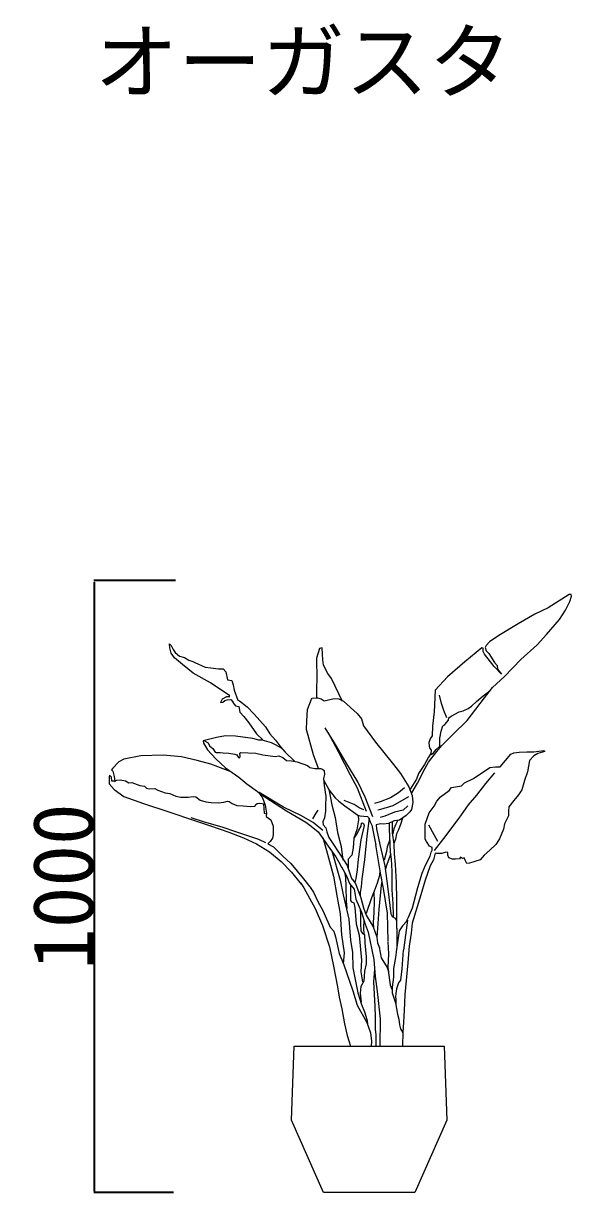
# Model space of a CAD drawing. Header units: millimetres. Extents: x -63086 to 144078, y -129912 to 13382.
# Drawn here: x 53540 to 54435, y -39850 to -37940 of the extents above; entities that cross this region are included whole.
import ezdxf

# ---------------------------------------------------------------- set-up
doc = ezdxf.new("R2010")
doc.units = ezdxf.units.MM
doc.layers.get('0').update_dxf_attribs({"lineweight": 0})
doc.layers.add('観葉植物', color=92, linetype='Continuous', lineweight=9)
doc.styles.get("Standard").update_dxf_attribs({"font": 'MS Mincho.ttf'})
doc.dimstyles.new('ISO-25', dxfattribs={"dimtxt": 2.5, "dimasz": 2.5, "dimexe": 1.25, "dimexo": 0.625, "dimtad": 1, "dimtxsty": 'Standard', "dimcen": 2.5, "dimadec": 0, "dimazin": 0, "dimtfac": 1, "dimtmove": 0, "dimatfit": 3, "dimfxl": 1, "dimarcsym": 0})

# ---------------------------------------------------------------- blocks, each defined once
blk = doc.blocks.new('*D641')
at = {"layer": 'Defpoints', "color": 0, "ltscale": 10, "transparency": 16777216}
for p in [(53656.2, -38850.3), (53789.1, -38850.3), (53785.6, -39850.3)]:
    blk.add_point(p, dxfattribs=at)
at = {"layer": '観葉植物', "color": 0, "lineweight": -2, "ltscale": 10, "transparency": 16777216}
for p, q in [((53788.5, -38850.3), (53654.9, -38850.3)), ((53656.2, -39847.8), (53656.2, -38852.8)), ((53785, -39850.3), (53654.9, -39850.3))]:
    blk.add_line(p, q, dxfattribs=at)
at = {"layer": '観葉植物', "color": 0, "ltscale": 10, "transparency": 16777216}
for points in [[(53655.8, -38852.8), (53656.6, -38852.8), (53656.2, -38850.3)], [(53655.8, -39847.8), (53656.6, -39847.8), (53656.2, -39850.3)]]:
    blk.add_solid(points, dxfattribs=at)
at = {"layer": '観葉植物', "color": 0, "ltscale": 10, "transparency": 16777216, "insert": (53605.6, -39350.3), "char_height": 100, "attachment_point": 5, "rotation": 90}
blk.add_mtext('1000', dxfattribs=at)
blk = doc.blocks.new('オーガスタ（CAD素材.com）')
at = {"color": 0, "linetype": 'ByBlock', "lineweight": -2}
for points in [[(69.8, 653.1), (78.8, 669), (91.2, 693.9), (96.8, 703.7), (110.2, 721), (118.8, 730.9), (136.9, 749.4), (160.1, 771.8), (188.2, 808.4), (201.1, 825.7), (220.9, 843.3), (247.6, 871.3), (274.3, 895.5), (289.3, 912.4), (310.6, 936.9), (320.8, 951.7), (327.8, 966.2), (330.5, 974.6), (330, 977.5), (326.7, 977.5), (292, 955.7), (270.7, 945.2), (243, 929.6), (211.8, 910.7), (196.4, 900), (190.8, 894.3), (189.4, 890.8), (191, 885.4), (195.1, 880.9), (204.8, 866.3), (208.8, 861.5), (209.6, 855.5), (216.1, 847.2), (203.9, 859.6), (188.3, 880), (186.2, 884.4), (186.2, 889.7), (183.8, 890.5), (156.3, 867.7), (128, 843.2), (107.5, 821.1), (105.9, 785.6), (103.5, 762.5), (103, 746.3), (100, 742.6), (97.1, 735.8), (97.6, 729.4), (99, 725.6), (101.1, 723.2), (100.5, 717.8), (96.8, 711.6), (90.3, 699.5), (80.6, 685.2), (77.1, 675.5), (66.9, 659.1)], [(-227.8, 811.7), (-259.3, 833), (-287.8, 849.1), (-305.3, 862.9), (-318, 873.9), (-323.6, 881.7), (-325.5, 890.6), (-326.1, 897.1), (-323.4, 894.1), (-320.4, 887.4), (-316.9, 882.8), (-309.9, 876.6), (-301.5, 874.7), (-294.5, 870.4), (-288.4, 868.2), (-284.9, 866.1), (-267.9, 858.8), (-258.5, 857.7), (-246.1, 855.9), (-238.5, 855.9), (-234.2, 851), (-231.5, 837.8), (-224.5, 837), (-222.4, 830), (-220.5, 821.1), (-214.6, 804.7), (-211.7, 803.6), (-199.6, 793.9), (-188, 782.1), (-169.4, 761.1), (-162.2, 749.8), (-153.3, 739.5), (-145.2, 728.8), (-137.4, 719.6), (-122.1, 705.3)], [(-43.8, 802.8), (-61.6, 840), (-67.8, 848.6), (-75, 861.8), (-75.8, 870.7), (-76.9, 890.1), (-81, 889.3), (-86.1, 873.4), (-85.5, 838.6), (-86.3, 825.5), (-86.1, 809.3)], [(-227.6, 810.4), (-233, 810.1), (-240, 806.6), (-242.7, 801.2), (-239.2, 801.5), (-235.7, 804.2), (-232.2, 805.5), (-226, 805.8), (-223, 802.3), (-222.8, 801.2), (-218.2, 795.8), (-213.1, 794.5), (-211.2, 785), (-204.7, 778), (-196.6, 767.8), (-184.3, 750), (-173.8, 739.8)], [(-82.7, 693.3), (-90.8, 715.4), (-102.4, 756.8), (-102.1, 770.8), (-100.8, 789.4), (-94.1, 806.7), (-93, 808.3), (-84.4, 808.8), (-78.7, 806.9), (-73.6, 803.7), (-57.2, 807.7), (-49.9, 807.2), (-42.1, 803.4), (-19.7, 783.2), (-12.7, 774.1), (-9.2, 763), (10.2, 736.4), (39.5, 699.8), (50.8, 685.2), (64.8, 663.4), (70.2, 649.1), (71.3, 637.8), (69.1, 626), (66.2, 622.4), (60.2, 616.4), (49.4, 608.8), (40.8, 607.5), (31.6, 603.3), (23.1, 601.9), (18.6, 602.6), (11.2, 601.2), (11.9, 594.3), (17.4, 568.8)], [(101, 715.9), (104.8, 718.6), (109.1, 724), (115.3, 729.9), (115.3, 742.6), (117.4, 753.9), (120.4, 763.1), (123.4, 765.2), (129.5, 772.2), (129.8, 775.7), (133.6, 778.9), (147, 785.7), (153.2, 787.6), (161.3, 791.1), (167, 795), (175.3, 802.9), (186, 812), (197.1, 820)], [(126.6, 776.1), (121.8, 788.1), (118.2, 799.6), (114.9, 813.1)], [(-143.3, 726.3), (-153, 732), (-159.7, 735), (-174.8, 739.5), (-180.2, 739.3), (-190.4, 742.2), (-218.7, 746), (-234.9, 746.3), (-249.4, 743.8), (-271.5, 738.5), (-270.7, 734.7), (-264.2, 723.9), (-250.8, 708.8), (-234.6, 694.3), (-212.8, 678.7), (-199.8, 668.3), (-169, 645.7), (-134.9, 624), (-103.6, 605.3), (-94.8, 599.1), (-83.4, 589.7), (-77.1, 580.4)], [(6.1, 614), (-6.8, 646.1), (-18.9, 671.6), (-38.3, 703.7), (-55.1, 732.2), (-72.1, 759.6)], [(-4.3, 622.7), (-19.4, 660.9), (-30.9, 682.5), (-50.4, 720.4), (-67.1, 751.7)], [(-270.3, 738.7), (-262.9, 734.9), (-260.9, 730), (-255.7, 725.8), (-251.8, 720), (-250.3, 719.2), (-243.6, 719.4), (-238.5, 718.7), (-229.4, 718.4), (-219.3, 716.7), (-216.1, 715.7), (-213.8, 711), (-211.3, 710.6), (-210.8, 713.5), (-211.3, 718), (-209.7, 719.4), (-185, 718.4), (-173.7, 715.2), (-153.5, 712.8), (-147.5, 713.7), (-140.9, 711.1), (-135.4, 706.2), (-126.8, 705.9), (-117.7, 703.9), (-101, 697.8), (-96.8, 695), (-88.9, 693.3), (-79.5, 693.1), (-76.1, 691.8), (-73.9, 689.9), (-73.1, 683.5), (-74.8, 676.6), (-73.6, 665.5), (-70.9, 647.5), (-71.7, 632), (-71.6, 623.5), (-73.2, 612.4), (-75.8, 606.2), (-75.4, 601.2), (-70.9, 595.9), (-69.5, 589.6), (-66.2, 580.6), (-43.5, 546.7)], [(-227.2, 688.1), (-258.7, 700), (-281.3, 706.4), (-306.9, 712.4), (-336.5, 715.1), (-372.9, 714), (-400.6, 708.3), (-408.9, 703.8), (-419.4, 693), (-421.1, 690.8), (-418.9, 688.7), (-416.5, 680.3), (-415.7, 672.5), (-420.2, 672.2), (-421.1, 678.7), (-424, 682.2), (-424.6, 679.8), (-424.6, 668.2), (-416.5, 658.8), (-400.6, 647.2), (-368.8, 636.2), (-327.3, 622.2), (-285.4, 608.3), (-261.2, 600.2), (-229.1, 588.9), (-205.4, 579.7), (-183.9, 570.1), (-162.9, 557.1), (-144, 541), (-126.8, 523.5), (-111.2, 504.3)], [(60.5, 442.8), (64, 450.1), (70.4, 465.6), (79.3, 498.7), (86.4, 522), (92, 535.4), (99.3, 550), (101, 556.5), (102.8, 559.5), (102.8, 564.2), (98.4, 566.4), (93.3, 573.7), (91.5, 577.6), (91.1, 602.2), (98, 620.7), (105.8, 631.5), (110.5, 639.6), (116.5, 647), (130.3, 657.3), (134.6, 662), (150.6, 664.6), (155.7, 669.8), (170, 676.7), (196.7, 694.8), (206.2, 696.1), (213.9, 695.7), (231.1, 716.3), (235.9, 718.5), (244.9, 719.8), (257.4, 720.6), (268.6, 720.2), (285, 722.8), (286.7, 721.1), (275.1, 717.6), (268.6, 713.7), (261.7, 706), (258.7, 687.9), (253.5, 673.3), (249.2, 658.2), (243.6, 650), (235.9, 640.9), (228.1, 630.6), (227.3, 623.7), (227.3, 615.9), (220.8, 602.6), (219.1, 594), (213, 578), (207, 569), (196.7, 559.9), (187.6, 551.3), (181.2, 543.6), (163.9, 538.4), (159.6, 538), (156.6, 543.1), (154.9, 547.4), (152.3, 546.2), (149.3, 548.3), (147.6, 545.7), (141.1, 544.9), (135.9, 544.9), (129.9, 547), (128.6, 551.3), (128.6, 555.6), (125.2, 556.5), (118.3, 554.3), (110.1, 554.3), (107.9, 554.8), (104.9, 544), (99.7, 534.1), (91.3, 510.7), (84.5, 486.6), (70.2, 440.1), (68.4, 424.1), (65.2, 403)], [(-416, 671.8), (-412.5, 674.3), (-407.1, 674.5), (-398.2, 672.9), (-392.6, 669.7), (-387.7, 670), (-374.8, 665.4), (-367.3, 664), (-363.8, 661.1), (-359.4, 660), (-350, 660.5), (-345.4, 657.8), (-333.1, 653.3), (-325.5, 652.4), (-316.1, 647.9), (-308, 646.3), (-295.9, 646.3), (-287.8, 647.3), (-283.5, 647.1), (-276.2, 641.4), (-266.8, 638.4), (-258.2, 637.6), (-246.1, 637.1), (-237.7, 637.9), (-231.5, 639.5), (-228.6, 639.3), (-223.7, 635.8), (-216.5, 632.8), (-205.7, 632.3), (-194.1, 630.9), (-186.6, 631.7), (-186, 633.6), (-183.3, 635.8), (-178.8, 636.3), (-174.7, 636), (-172.8, 635.5), (-171.8, 619.9), (-168, 618.8)], [(-74.8, 674.6), (-65.4, 657.5), (-55.8, 645.3), (-49.9, 639.8), (-39.8, 631.9), (-18.6, 616.9), (-15.4, 616), (-8.7, 615.5), (-3.1, 614.5), (-1.1, 613.2), (1.4, 606.1), (4.1, 600.4), (10.5, 567.9)], [(106.7, 559.2), (121.8, 578.8), (147.1, 612.2), (162.2, 634), (175.6, 649.6), (190.4, 668.8), (205, 686)], [(-180.9, 654.3), (-174.5, 645.2), (-170.1, 633.3), (-168, 620.1), (-168.5, 614.5), (-161, 609.1), (-157.2, 598.9), (-157, 584.9), (-158.3, 579.5), (-162.1, 574.1), (-165.8, 570.1), (-156.4, 564.9), (-141.3, 549.6), (-127.9, 537.7), (-107.4, 512.7), (-95, 497.1)], [(-75.8, 591.8), (-91.6, 605), (-111.8, 616.4), (-139.9, 630), (-179.8, 654.1)], [(-66.1, 659.6), (-61, 634), (-55.8, 613), (-51.8, 588.5), (-45.9, 565.9), (-42.9, 543.3)], [(57.7, 661.4), (47.8, 653.5), (34.6, 645.2), (17.6, 638.7), (8.3, 635.9)], [(-8.7, 625.8), (-16.4, 628.8), (-24.4, 634.3), (-40.8, 641.1)], [(64.2, 646.9), (38.7, 632.1), (18.2, 626), (13.8, 624.9)], [(62.9, 632.3), (55.2, 625.2), (41.5, 621.7), (25.3, 615.1), (17.9, 613.1)], [(-168.7, 571.4), (-180.2, 577.2), (-219.4, 590.1), (-238.6, 596.7), (-271, 606), (-290.8, 612.6)], [(-92, 611.1), (-86.8, 620.3), (-83.3, 625.2)], [(-18.1, 616.2), (-17.8, 609), (-20.2, 593.1), (-25.1, 579.1), (-26.2, 563.5), (-28.4, 551.7), (-34.4, 544.9), (-34.4, 529.9)], [(0.1, 612), (-3.9, 582.4), (-7.8, 543.8), (-12.3, 512.7)], [(54.4, 612.1), (51.2, 601.8), (47.4, 591.7), (44.5, 586.3), (42.8, 577.4), (40.1, 570.3)], [(-24.8, 579.4), (-19.7, 586.6), (-17, 592.6), (-13.2, 598.7), (-12.5, 603.8), (-11.3, 604.1), (-9.3, 603.3), (-8.3, 600.2), (-13.5, 576.3), (-16.2, 560.7), (-18.2, 544.7), (-19.7, 527.5), (-22.1, 513.4)], [(32.5, 604), (32.5, 594.6), (34.4, 556.5), (35.9, 544.9), (36.8, 525.4), (36.9, 494.9), (38.6, 472.2)], [(37.4, 606), (37.3, 588.2), (40.3, 569.7), (40.6, 553.5), (42.3, 536.3), (44.2, 506.7), (44.7, 479.5)], [(46.9, 608.9), (43.3, 602.3), (40.1, 594.6), (37.8, 584.8)], [(111.8, 574), (97.5, 600.6)], [(-77, 580.2), (-70.1, 570), (-54.4, 548.8), (-48, 537.2), (-45.5, 531.1)], [(-75.7, 580.5), (-69.7, 558.9), (-58.5, 517.1), (-52.4, 482.2), (-47.7, 455.5), (-45.1, 421.5), (-41.2, 391.8), (-42.5, 374.1)], [(33.7, 576.4), (29.2, 565.3), (28.2, 557.7), (24.1, 543.1)], [(-61.1, 558.5), (-47.3, 510.7), (-42.5, 486.5), (-33.1, 446.9), (-30.5, 412.4), (-27.5, 392.6), (-26.6, 367.6), (-18.4, 326.7), (-12.8, 307.3), (-7.6, 295.3), (-4.2, 282.8)], [(10.2, 568.6), (18.3, 519.6), (22.9, 497.2), (29.1, 456.8), (30.2, 411.1)], [(17.5, 569.1), (25.6, 534.1), (30.4, 496.7), (35.5, 455.8), (37.3, 451), (42.2, 448.5), (44, 445.6), (44.7, 443.2), (44.7, 431.5)], [(-42.9, 546.4), (-41.9, 543.7), (-36.2, 534.8), (-31.4, 519.7), (-28.2, 512.2)], [(35.2, 553.7), (29.5, 538), (26.7, 528.9)], [(-45.1, 532.2), (-37.1, 517.9), (-32.5, 505.2), (-24.7, 495.8), (-22, 479.7), (-12.8, 458.1), (-6.6, 438.7), (-1.8, 425.8), (7.4, 381), (9.4, 353.4), (12.9, 328.6), (17.7, 283.8), (17.1, 239.2)], [(-40.6, 523.6), (-39, 515), (-38.2, 500.5), (-37.9, 476.2), (-36.6, 464.1)], [(17.4, 526.4), (16.6, 518.5), (12.7, 505.7), (8.1, 492.9), (3.6, 481.6), (-5, 456.4)], [(-111.7, 505.7), (-106.8, 498.2), (-88.3, 464.2), (-76.4, 436.8), (-65.1, 401.8), (-58.6, 370), (-51.9, 336.1), (-49.4, 319.3), (-45, 300.5), (-40.7, 275.7), (-36, 257), (-30.6, 239.2)], [(-95.8, 497.9), (-91.1, 491.2), (-83.9, 476), (-75.8, 461.2), (-63.7, 433.8), (-58.1, 427.1), (-55.1, 417.8), (-48.9, 391), (-42, 373.7), (-27, 329.6), (-19.6, 306.6), (-3.7, 277.8), (1.9, 261.1), (3.5, 247.3), (3.2, 239.2)], [(-30.9, 503.7), (-30.4, 477.4), (-28.9, 475.4), (-25.3, 473.6), (-23.8, 465.8), (-21.5, 439.2), (-16.7, 420.7), (-12.9, 380), (-13.5, 360.9), (-11, 344.5)], [(-28.1, 512), (-22.7, 505.1), (-13.6, 481.7), (-9.3, 465.4), (-4.9, 453.3), (6.6, 434.1), (11.9, 419.1)], [(-22.1, 513.5), (-23.7, 506.7)], [(-12.3, 513), (-13.4, 499.7), (-14.6, 491.1), (-14.7, 484.7)], [(20.6, 508.4), (19.3, 502.5), (15.4, 462.8), (12.2, 417.2), (13.2, 408.1), (16.6, 400.2)], [(7.5, 490.4), (7.8, 476.4), (7.5, 457.7), (6.5, 441.4), (6.8, 432.7)], [(44.7, 479.3), (44.7, 442.9)], [(-14.7, 463.8), (-14.2, 454.3), (-14.5, 439.7), (-13.7, 427.9), (-10.8, 423.5), (-7.9, 421.8), (-7.3, 408.2), (-5.1, 385.4), (-5.1, 373.7), (-7.7, 362.1), (-9, 345.7), (-13.7, 336.7), (-14.6, 325.9), (-13.3, 311.3)], [(38.6, 471.9), (38.9, 453.7), (38.8, 450.2)], [(-8.8, 446.4), (-9.2, 431.9), (-8.9, 423)], [(60.8, 443.1), (54.4, 436), (48.9, 428), (43.7, 393.6)], [(62.7, 445), (55.9, 396)], [(44.9, 432.1), (44.8, 402)], [(30.1, 410.1), (31.3, 390.2), (30.6, 368), (31.3, 361.6)], [(65.3, 403.2), (63.1, 375.4), (58.2, 323.9), (56.9, 297.2)], [(16.2, 401), (19.7, 383.5), (29.1, 367.7), (31, 363.1), (34, 339.4), (37, 332.3)], [(43.8, 393.1), (42.9, 384.3), (39.4, 366.5), (39.4, 352), (37.2, 336), (37.2, 325.9)], [(55.4, 396.1), (53.3, 366), (51.2, 347.3), (47.6, 342.9)], [(8.7, 365), (7.2, 344.3), (9.2, 304.3), (9.8, 287.4), (9.5, 267.2), (10.9, 257.6), (10.9, 239.2)], [(37.2, 326.4), (43.1, 310.1), (46.1, 291.6)], [(47.6, 342.6), (44.5, 333.2), (43.2, 325.3), (42.8, 320.1), (43.5, 315.9), (43.5, 308.1)], [(45.9, 291.9), (48.4, 283.3), (49.3, 274.2), (51, 267.7), (54.8, 261.1)], [(56.8, 297.5), (56.2, 278.4), (55, 262.1), (54.3, 239.2)], [(-4.2, 283.3), (-2.6, 276.1)]]:
    blk.add_lwpolyline(points, dxfattribs=at)
blk.add_lwpolyline([(122.5, 239.2), (126.9, 118.6), (74.6, 0), (-74.6, 0), (-126.9, 118.6), (-122.5, 239.2)], close=True, dxfattribs=at)

msp = doc.modelspace()

# ---------------------------------------------------------------- block references
at = {"layer": '観葉植物', "ltscale": 10}
msp.add_blockref('オーガスタ（CAD素材.com）', (54104.832, -39850.4283), dxfattribs=at)

# ---------------------------------------------------------------- texts
at = {"layer": '観葉植物', "ltscale": 10, "insert": (53656.1789, -37951.9402), "char_height": 100, "attachment_point": 1}
msp.add_mtext('オーガスタ', dxfattribs=at)

# ---------------------------------------------------------------- dimensions: what is measured, and where the dimension line sits
at = {"layer": '観葉植物', "ltscale": 10}
dim = msp.add_linear_dim(base=(53656.1789, -38850.3475), p1=(53785.584, -39850.3475), p2=(53789.1134, -38850.3475), angle=90, dimstyle='ISO-25', override={"dimtxt": 100}, dxfattribs=at)
dim.commit()
dim.dimension.update_dxf_attribs({"geometry": '*D641', "text_midpoint": (53605.5539, -39350.3475)})

doc.saveas('drawing.dxf')
